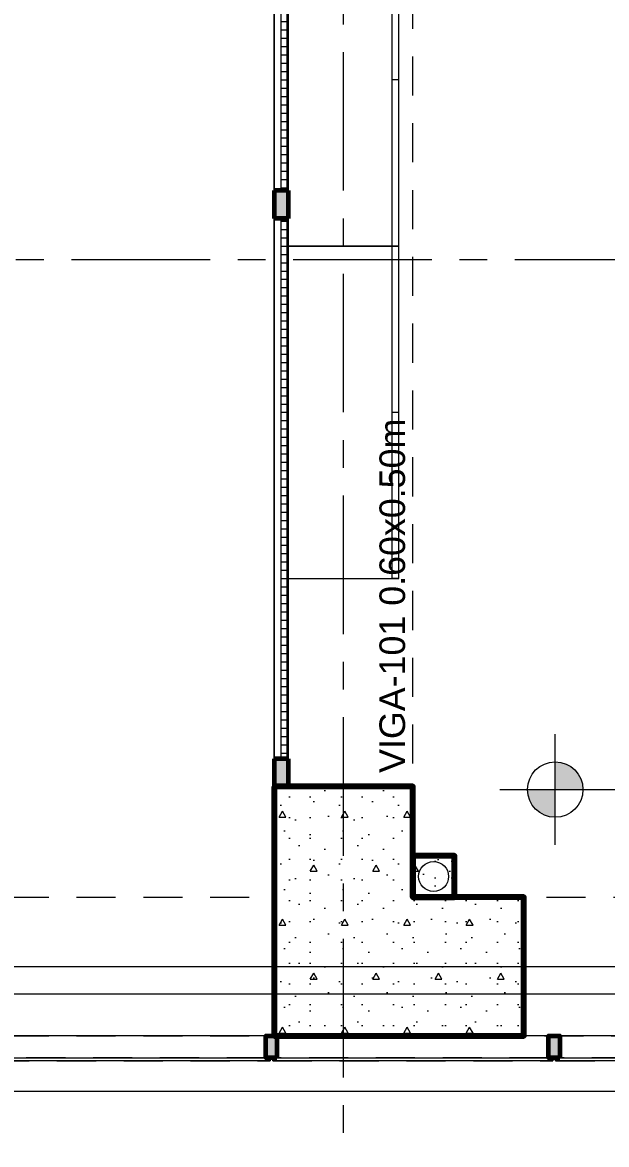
# Model space of a CAD drawing. Header units: inches. Extents: x -38 to 5698, y -33 to 92.
# Drawn here: x 15.162 to 17.269, y 6.808 to 10.857 of the extents above; entities that cross this region are included whole.
import ezdxf

# ---------------------------------------------------------------- set-up
doc = ezdxf.new("R2010")
doc.units = ezdxf.units.IN
doc.header["$MEASUREMENT"] = 0
doc.set_wipeout_variables(frame=1)
for name, pattern in [('Hidden Line', [0.195611, 0.141111, -0.0545]), ('Línea Oculta', [0.195611, 0.141111, -0.0545]), ('Punto & Raya', [0.65, 0.5, -0.075, 0, -0.075]), ('Wipeout_Contour', [1, 0, -1])]:
    doc.linetypes.add(name, pattern=pattern)
for name, color, linetype in [('02 _ ARQ _ ALB _ Cotas Ejes', 7, 'Continuous'), ('02 _ ARQ _ ALB _ Ejes Generales', 7, 'Continuous'), ('02 _ ARQ _ ZON _ Espacio.3D', 7, 'Continuous'), ('08 _ STR _ EXT _ 06 Columnas', 7, 'Continuous'), ('08 _ STR _ EXT _ 06 Elementos de Fachada', 7, 'Continuous'), ('08 _ STR _ EXT _ 07 Losa Aligerada', 7, 'Continuous'), ('08 _ STR _ EXT _ 09 Vigas', 7, 'Continuous'), ('08 _ STR _ EXT _ 10 Vereda Exterior', 7, 'Continuous'), ('Acabado - Muros', 7, 'Continuous'), ('ESQUEMAS', 7, 'Continuous'), ('Estructura - 04 MURO', 253, 'Continuous'), ('Estructura - Carga', 7, 'Continuous'), ('Interior - Mobiliario', 7, 'Continuous'), ('Marcador - Secciones', 251, 'Continuous'), ('MEP - HVAC', 7, 'Continuous'), ('Notas - Etiquetas', 251, 'Continuous')]:
    doc.layers.add(name, color=color, linetype=linetype)
doc.styles.add('Estilo_Generado_4', font='swisse.ttf')
doc.dimstyles.new('Estilo_Generado__1', dxfattribs={"dimtxt": 0.125, "dimasz": 0.095, "dimexe": 0.18, "dimexo": 0.3, "dimgap": 0, "dimtad": 0, "dimtih": 1, "dimtoh": 1, "dimzin": 0, "dimdsep": 46, "dimtxsty": 'Estilo_Generado_4', "dimblk": 'ARROWHEAD_6', "dimblk1": 'ARROWHEAD_6', "dimblk2": 'ARROWHEAD_6', "dimcen": 0.09, "dimse1": 1, "dimse2": 1, "dimclrd": 144, "dimclre": 144, "dimclrt": 7, "dimadec": 0, "dimazin": 0, "dimtfac": 1, "dimtdec": 4, "dimtmove": 0, "dimatfit": 3, "dimfxl": 1, "dimtolj": 1, "dimtzin": 0, "dimarcsym": 0})
pattern_1 = [(0, (0, 0), (0, 0.03), [])]

# ---------------------------------------------------------------- blocks, each defined once
blk = doc.blocks.new('*D10')
at = {"layer": '02 _ ARQ _ ALB _ Cotas Ejes', "color": 144, "linetype": 'Continuous', "lineweight": 13, "transparency": 16777216}
for p, q in [((9.32, 2.3369), (9.32, 2.5244)), ((16.32, 2.3369), (16.32, 2.5244)), ((9.245, 2.4306), (9.32, 2.4306)), ((9.32, 2.4306), (12.5951, 2.4306)), ((13.0448, 2.4306), (16.32, 2.4306))]:
    blk.add_line(p, q, dxfattribs=at)
at = {"layer": '02 _ ARQ _ ALB _ Cotas Ejes', "color": 152, "linetype": 'Continuous', "lineweight": 35, "transparency": 16777216}
for p, q in [((9.37, 2.4806), (9.27, 2.3806)), ((16.37, 2.4806), (16.27, 2.3806))]:
    blk.add_line(p, q, dxfattribs=at)
at = {"layer": '02 _ ARQ _ ALB _ Cotas Ejes', "color": 7, "lineweight": 35, "transparency": 16777216, "insert": (12.62, 2.3681), "char_height": 0.125, "attachment_point": 7, "style": 'Estilo_Generado_4'}
blk.add_mtext('\\A1;{\\pql;\\fSwis721 Ex BT|b0|i0|c0|p34;7.00}', dxfattribs=at)
blk = doc.blocks.new('ARROWHEAD_6')
at = {"color": 0, "linetype": 'Continuous', "lineweight": 0}
for p, q in [((-0.5, -0.5), (0.5, 0.5)), ((0, 0), (-1, 0))]:
    blk.add_line(p, q, dxfattribs=at)
blk = doc.blocks.new('*D12')
at = {"layer": '02 _ ARQ _ ALB _ Cotas Ejes', "color": 144, "linetype": 'Continuous', "lineweight": 13, "transparency": 16777216}
for p, q in [((23.32, 2.3369), (23.32, 2.5244)), ((16.32, 2.4306), (19.5951, 2.4306)), ((20.0449, 2.4306), (23.32, 2.4306))]:
    blk.add_line(p, q, dxfattribs=at)
at = {"layer": '02 _ ARQ _ ALB _ Cotas Ejes', "color": 152, "linetype": 'Continuous', "lineweight": 35, "transparency": 16777216}
for p, q in [((16.37, 2.4806), (16.27, 2.3806)), ((23.37, 2.4806), (23.27, 2.3806))]:
    blk.add_line(p, q, dxfattribs=at)
at = {"layer": '02 _ ARQ _ ALB _ Cotas Ejes', "color": 7, "lineweight": 35, "transparency": 16777216, "insert": (19.62, 2.3681), "char_height": 0.125, "attachment_point": 7, "style": 'Estilo_Generado_4'}
blk.add_mtext('\\A1;{\\pql;\\fSwis721 Ex BT|b0|i0|c0|p34;7.00}', dxfattribs=at)

msp = doc.modelspace()

# ---------------------------------------------------------------- hatches: boundary and pattern name
at = {"linetype": 'Continuous', "lineweight": 13, "true_color": 0x636466}
for points in [[(17.0837, 8.0886), (17.1837, 8.0886), (17.1761, 8.1269), (17.1544, 8.1593), (17.122, 8.181), (17.0837, 8.1886)], [(17.0837, 8.0886), (16.9837, 8.0886), (16.9913, 8.0504), (17.013, 8.0179), (17.0454, 7.9962), (17.0837, 7.9886)]]:
    msp.add_hatch(color=251, dxfattribs=at).paths.add_polyline_path(points)
at = {"layer": '08 _ STR _ EXT _ 10 Vereda Exterior', "linetype": 'Continuous', "lineweight": 13}
h = msp.add_hatch(dxfattribs=at)
h.set_pattern_fill('RETÍCULA_100X100_0002', color=251, style=0, pattern_type=2)
h.set_pattern_definition([(360, (3.7574, 18.3027), (0, 2.53199), []), (90, (3.7574, 18.3027), (-3.6, 0), [])])
h.paths.add_polyline_path([(2.17, 3.6213), (4.2913, 1.5), (9.32, 1.5), (9.32, 6.5), (40.52, 6.5), (40.52, 1.5), (52.92, 1.5), (52.92, 19.0859), (51.57, 19.0859), (51.57, 7.2), (9.07, 7.2), (9.07, 7.85), (6.5201, 7.85, -0.414214), (6.2701, 8.1), (6.2701, 8.85, -0.414213), (6.5201, 9.1), (9.07, 9.1), (9.07, 12), (6.5201, 12, -0.414214), (6.2701, 12.25), (6.2701, 13, -0.414213), (6.5201, 13.25), (9.07, 13.25), (9.07, 16.15), (6.5201, 16.15, -0.414214), (6.2701, 16.4), (6.2701, 17.15, -0.414213), (6.5201, 17.4), (8.77, 17.4), (8.7706, 21.0499), (2.17, 21.0499)])
at = {"layer": 'Estructura - Carga', "linetype": 'Continuous', "lineweight": 13}
h = msp.add_hatch(dxfattribs=at)
h.set_pattern_fill('HORMIGÓN_ARMADO_0002', color=251, style=0, pattern_type=2)
h.set_pattern_definition([(0, (0, 0), (0, 0.311769), [0.03, -0.15]), (0, (0.09, 0.1559), (0, 0.311769), [0.03, -0.15]), (60, (0, 0), (-0.27, 0.1558846), [0.03, -0.15]), (60, (0.18, 0), (-0.27, 0.1558846), [0.03, -0.15]), (120, (0.03, 0), (0.27, 0.1558846), [0.03, -0.15]), (120, (0.21, 0), (0.27, 0.1558846), [0.03, -0.15]), (0, (0, 0.03), (0, 0.06), [0, -0.06, 0, -0.09]), (45, (0.03, 0.03), (-0.0424264, 0.0424264), [0, -0.045, 0, -0.075])])
h.paths.add_polyline_path([(16.57, 7.7), (16.72, 7.7), (16.72, 7.85), (16.57, 7.85)])

# ---------------------------------------------------------------- linework, layer by layer
at = {"color": 251, "linetype": 'Continuous', "lineweight": 13, "true_color": 0x636466}
for p, q in [((17.0837, 7.8886), (17.0837, 8.2886)), ((16.8837, 8.0886), (17.8348, 8.0886))]:
    msp.add_line(p, q, dxfattribs=at)
msp.add_circle((17.0837, 8.0886), 0.1, dxfattribs=at)
at = {"layer": '02 _ ARQ _ ALB _ Ejes Generales', "color": 252, "linetype": 'Punto & Raya', "lineweight": 13}
msp.add_line((5.8454, 7.45), (54.57, 7.45), dxfattribs=at)
at = {"layer": '02 _ ARQ _ ZON _ Espacio.3D', "color": 254, "linetype": 'Continuous', "lineweight": 0, "flags": 128}
for points in [[(12.7199, 7.45), (16.07, 7.45), (16.07, 17.35), (12.7199, 17.35)], [(23.195, 16.2998), (23.07, 16.2998), (23.07, 17.35), (16.97, 17.35), (16.97, 16.9001), (16.57, 16.9001), (16.57, 16.0999), (16.1199, 16.0999), (16.1199, 8.1), (16.57, 8.1), (16.57, 7.7), (16.97, 7.7), (16.97, 7.45), (22.67, 7.45), (22.67, 7.7), (23.07, 7.7), (23.07, 8.1), (23.195, 8.1)]]:
    msp.add_lwpolyline(points, close=True, dxfattribs=at)
at = {"layer": '08 _ STR _ EXT _ 07 Losa Aligerada', "color": 7, "linetype": 'Continuous', "lineweight": 18, "flags": 128}
msp.add_lwpolyline([(9.07, 30.7), (9.07, 17.4), (6.5201, 17.4, 0.414213), (6.2701, 17.15), (6.2701, 16.4, 0.414071), (6.5201, 16.15), (9.07, 16.15), (9.07, 13.25), (6.5201, 13.25, 0.414229), (6.2701, 13), (6.2701, 12.25, 0.414214), (6.5201, 12), (9.07, 12), (9.07, 9.1), (6.5201, 9.1, 0.414244), (6.2701, 8.85), (6.2701, 8.1, 0.414204), (6.5201, 7.85), (9.07, 7.85), (9.07, 7.2), (51.57, 7.2)], format="xyb", dxfattribs=at)
at = {"layer": '08 _ STR _ EXT _ 09 Vigas', "color": 251, "linetype": 'Hidden Line', "lineweight": 13}
for p, q in [((16.57, 7.7), (16.57, 16.9)), ((9.57, 7.7), (16.07, 7.7)), ((16.57, 7.7), (23.07, 7.7))]:
    msp.add_line(p, q, dxfattribs=at)
at = {"layer": '08 _ STR _ EXT _ 10 Vereda Exterior', "color": 7, "linetype": 'Continuous', "lineweight": 18, "flags": 128}
msp.add_lwpolyline([(51.57, 7.2), (9.07, 7.2), (9.07, 7.85), (6.5201, 7.85, -0.414214), (6.2701, 8.1), (6.2701, 8.85, -0.414213), (6.5201, 9.1), (9.07, 9.1), (9.07, 12), (6.5201, 12, -0.414214), (6.2701, 12.25), (6.2701, 13, -0.414213), (6.5201, 13.25), (9.07, 13.25), (9.07, 16.15), (6.5201, 16.15, -0.414214), (6.2701, 16.4), (6.2701, 17.15, -0.414213), (6.5201, 17.4), (8.77, 17.4), (8.7706, 21.0499)], format="xyb", dxfattribs=at)
at = {"layer": 'Acabado - Muros', "color": 7, "linetype": 'Continuous', "lineweight": 60}
msp.add_line((16.12, 8.1), (16.07, 8.1), dxfattribs=at)
at = {"layer": 'Estructura - 04 MURO', "color": 165, "linetype": 'Continuous', "lineweight": 15}
for p, q in [((14.0199, 7.45), (43.67, 7.45)), ((14.0199, 7.2), (43.67, 7.2))]:
    msp.add_line(p, q, dxfattribs=at)
at = {"layer": 'Estructura - Carga', "color": 7, "linetype": 'Continuous', "lineweight": 80, "flags": 128}
msp.add_lwpolyline([(16.57, 7.7), (16.72, 7.7), (16.72, 7.85), (16.57, 7.85)], close=True, dxfattribs=at)
at = {"layer": 'Interior - Mobiliario', "color": 175, "linetype": 'Continuous', "lineweight": 13}
for p, q in [((16.4949, 10.0499), (16.4949, 11.2499)), ((16.5199, 10.6499), (16.4949, 10.6499)), ((16.4949, 8.8499), (16.4949, 10.0499)), ((16.5199, 10.0499), (16.4949, 10.0499)), ((16.5199, 9.4499), (16.4949, 9.4499)), ((16.5199, 8.8499), (16.4949, 8.8499))]:
    msp.add_line(p, q, dxfattribs=at)
at = {"layer": 'MEP - HVAC', "color": 7, "linetype": 'Continuous', "lineweight": 13, "flags": 128}
msp.add_lwpolyline([(16.645, 7.829, -1), (16.645, 7.721, -1)], format="xyb", close=True, dxfattribs=at)

# ---------------------------------------------------------------- texts
at = {"layer": 'Notas - Etiquetas', "color": 8, "linetype": 'Continuous', "lineweight": 13, "insert": (16.5433, 8.1487), "char_height": 0.0925, "attachment_point": 7, "rotation": 90, "style": 'Estilo_Generado_4'}
msp.add_mtext('\\A1;{\\pql;\\fSwis721 Ex BT|b0|i0|c0|p34;VIGA-101\\fSwis721 Ex BT|b0|i0|c0|p34; \\fSwis721 Ex BT|b0|i0|c0|p34;0.60\\fSwis721 Ex BT|b0|i0|c0|p34;x\\fSwis721 Ex BT|b0|i0|c0|p34;0.50\\fSwis721 Ex BT|b0|i0|c0|p34;m}', dxfattribs=at)

# ---------------------------------------------------------------- next in the draw order: wipeouts: each hides what was drawn before it
at = {"color": 254, "linetype": 'Wipeout_Contour', "lineweight": 0, "ltscale": 106.674429}
msp.add_wipeout([(14.0199, 7.2), (14.0199, 7), (37.07, 7), (37.07, 7.2)], dxfattribs=at).dxf.layer = '08 _ STR _ EXT _ 06 Elementos de Fachada'
at = {"color": 254, "linetype": 'Wipeout_Contour', "lineweight": 0, "ltscale": 120.23277}
msp.add_wipeout([(16.07, 12.4), (16.07, 10.25), (16.12, 10.25), (16.12, 12.3835), (16.087, 12.3835), (16.087, 12.4)], dxfattribs=at).dxf.layer = 'Acabado - Muros'
at = {"color": 254, "linetype": 'Wipeout_Contour', "lineweight": 0, "ltscale": 74.163925}
msp.add_wipeout([(16.07, 8.2), (16.12, 8.2), (16.12, 10.15), (16.07, 10.15)], dxfattribs=at).dxf.layer = 'Acabado - Muros'

# ---------------------------------------------------------------- next in the draw order: hatches: boundary and pattern name
at = {"linetype": 'Continuous', "lineweight": 13, "true_color": 0x636466}
for points in [[(16.0799, 7.12), (16.0799, 7.2), (16.0399, 7.2), (16.0399, 7.12)], [(17.0999, 7.12), (17.0999, 7.2), (17.0599, 7.2), (17.0599, 7.12)]]:
    msp.add_hatch(color=251, dxfattribs=at).paths.add_polyline_path(points)
at = {"layer": '08 _ STR _ EXT _ 06 Columnas', "linetype": 'Continuous', "lineweight": 9}
h = msp.add_hatch(dxfattribs=at)
h.set_pattern_fill('HORMIGÓN_EN_MASA_0002', style=0, pattern_type=2)
h.set_pattern_definition([(0, (0, 0), (0, 0.3897114), [0.024375, -0.200625]), (0, (0.1125, 0.19486), (0, 0.3897114), [0.024375, -0.200625]), (60, (0, 0), (-0.3375, 0.194856), [0.024375, -0.200625]), (60, (0.225, 0), (-0.3375, 0.194856), [0.024375, -0.200625]), (120, (0.02437, 0), (0.3375, 0.194856), [0.024375, -0.200625]), (120, (0.24938, 0), (0.3375, 0.194856), [0.024375, -0.200625]), (0, (0, 0.0375), (0, 0.075), [0, -0.075, 0, -0.1125]), (45, (0.0375, 0.0375), (-0.053033, 0.053033), [0, -0.05625, 0, -0.09375])])
h.paths.add_polyline_path([(16.07, 8.1), (16.07, 7.2), (16.97, 7.2), (16.97, 7.7), (16.57, 7.7), (16.57, 8.1)])

# ---------------------------------------------------------------- next in the draw order: linework, layer by layer
at = {"color": 251, "linetype": 'Línea Oculta', "lineweight": 13, "flags": 128}
for points in [[(16.0399, 7.2), (15.0599, 7.2)], [(16.0399, 7.2), (16.0399, 7.12)], [(16.0399, 7.2), (16.0599, 7.2), (16.0799, 7.2)], [(17.0599, 7.2), (16.0799, 7.2)], [(16.0799, 7.12), (16.0799, 7.2)], [(17.0599, 7.2), (17.0599, 7.12)], [(17.0599, 7.2), (17.0799, 7.2), (17.0999, 7.2)], [(18.0799, 7.2), (17.0999, 7.2)], [(17.0999, 7.12), (17.0999, 7.2)], [(15.0449, 7.11), (16.0549, 7.11)], [(16.0399, 7.12), (15.0599, 7.12)], [(16.0399, 7.12), (16.0599, 7.12), (16.0799, 7.12)], [(16.0549, 7.11), (16.0549, 7.12)], [(16.0649, 7.11), (16.0649, 7.12)], [(16.0649, 7.11), (17.0749, 7.11)], [(17.0599, 7.12), (16.0799, 7.12)], [(17.0599, 7.12), (17.0799, 7.12), (17.0999, 7.12)], [(17.0749, 7.11), (17.0749, 7.12)], [(17.0849, 7.11), (17.0849, 7.12)], [(17.0849, 7.11), (18.0949, 7.11)], [(18.0799, 7.12), (17.0999, 7.12)]]:
    msp.add_lwpolyline(points, dxfattribs=at)
at = {"color": 7, "linetype": 'Continuous', "lineweight": 60, "flags": 128}
for points in [[(16.0799, 7.12), (16.0399, 7.12), (16.0399, 7.2), (16.0799, 7.2)], [(17.0999, 7.12), (17.0599, 7.12), (17.0599, 7.2), (17.0999, 7.2)]]:
    msp.add_lwpolyline(points, close=True, dxfattribs=at)
at = {"color": 7, "linetype": 'Continuous', "lineweight": 13, "flags": 128}
for points in [[(15.0449, 7.11), (15.0449, 7.12), (16.0549, 7.12), (16.0549, 7.11)], [(16.0649, 7.11), (16.0649, 7.12), (17.0749, 7.12), (17.0749, 7.11)], [(17.0849, 7.11), (17.0849, 7.12), (18.0949, 7.12), (18.0949, 7.11)]]:
    msp.add_lwpolyline(points, close=True, dxfattribs=at)
at = {"layer": '02 _ ARQ _ ALB _ Ejes Generales', "color": 252, "linetype": 'Punto & Raya', "lineweight": 13}
msp.add_line((16.32, 3.05), (16.32, 44.9), dxfattribs=at)
at = {"layer": '08 _ STR _ EXT _ 06 Columnas', "color": 7, "linetype": 'Continuous', "lineweight": 80, "flags": 128}
msp.add_lwpolyline([(16.07, 8.1), (16.07, 7.2), (16.97, 7.2), (16.97, 7.7), (16.57, 7.7), (16.57, 8.1)], close=True, dxfattribs=at)
at = {"layer": '08 _ STR _ EXT _ 06 Elementos de Fachada', "color": 7, "linetype": 'Continuous', "lineweight": 13, "flags": 128}
for points in [[(37.07, 7.2), (14.0199, 7.2)], [(14.0199, 7), (37.07, 7)]]:
    msp.add_lwpolyline(points, dxfattribs=at)
at = {"layer": '08 _ STR _ EXT _ 09 Vigas', "color": 251, "linetype": 'Hidden Line', "lineweight": 13}
for p, q in [((16.07, 7.7), (16.07, 16.9)), ((9.57, 7.2), (51.57, 7.2)), ((16.57, 7.2), (16.07, 7.2))]:
    msp.add_line(p, q, dxfattribs=at)
at = {"layer": 'Acabado - Muros', "color": 7, "linetype": 'Continuous', "lineweight": 60}
for p, q in [((16.07, 10.25), (16.07, 10.15)), ((16.07, 8.2), (16.07, 8.1))]:
    msp.add_line(p, q, dxfattribs=at)
at = {"layer": 'Acabado - Muros', "color": 251, "linetype": 'Continuous', "lineweight": 13, "flags": 128}
for points in [[(16.07, 14.55), (16.07, 12.4), (16.07, 10.25)], [(16.12, 12.3835), (16.12, 10.25)], [(16.07, 10.15), (16.07, 8.2)], [(16.12, 10.15), (16.12, 8.2)]]:
    msp.add_lwpolyline(points, dxfattribs=at)

# ---------------------------------------------------------------- next in the draw order: dimensions: what is measured, and where the dimension line sits
at = {"layer": '02 _ ARQ _ ALB _ Cotas Ejes', "color": 144, "linetype": 'Continuous', "lineweight": 13}
for base, p1, p2, picture, middle in [((16.32, 2.4306), (9.32, 7.45), (16.32, 7.45), '*D10', (12.7823, 2.4306)), ((23.32, 2.4306), (16.32, 7.45), (23.32, 7.45), '*D12', (19.7823, 2.4306))]:
    dim = msp.add_linear_dim(base=base, p1=p1, p2=p2, dimstyle='Estilo_Generado__1', dxfattribs=at)
    dim.commit()
    dim.dimension.update_dxf_attribs({"geometry": picture, "text_midpoint": middle, "dimtype": 160})

# ---------------------------------------------------------------- next in the draw order: wipeouts: each hides what was drawn before it
at = {"color": 254, "linetype": 'Wipeout_Contour', "lineweight": 0, "ltscale": 78.785389}
msp.add_wipeout([(16.115, 10.25), (16.115, 12.3835), (16.095, 12.3835), (16.095, 10.25)], dxfattribs=at).dxf.layer = 'Acabado - Muros'
at = {"color": 254, "linetype": 'Wipeout_Contour', "lineweight": 0, "ltscale": 74.199368}
msp.add_wipeout([(16.115, 8.2), (16.115, 10.15), (16.095, 10.15), (16.095, 8.2)], dxfattribs=at).dxf.layer = 'Acabado - Muros'

# ---------------------------------------------------------------- next in the draw order: hatches: boundary and pattern name
at = {"layer": 'Acabado - Muros', "linetype": 'Continuous', "lineweight": 0}
h = msp.add_hatch(dxfattribs=at)
h.set_pattern_fill('CONTRACHAPADO_0002', color=254, style=0, pattern_type=2)
h.set_pattern_definition(pattern_1)
h.paths.add_polyline_path([(16.115, 10.25), (16.115, 12.3835), (16.095, 12.3835), (16.095, 10.25)])
for points in [[(16.07, 10.15), (16.12, 10.15), (16.12, 10.25), (16.07, 10.25)], [(16.12, 8.2), (16.07, 8.2), (16.07, 8.1), (16.12, 8.1)]]:
    msp.add_hatch(color=254, dxfattribs=at).paths.add_polyline_path(points)
h = msp.add_hatch(dxfattribs=at)
h.set_pattern_fill('CONTRACHAPADO_0002', color=254, style=0, pattern_type=2)
h.set_pattern_definition(pattern_1)
h.paths.add_polyline_path([(16.115, 8.2), (16.115, 10.15), (16.095, 10.15), (16.095, 8.2)])

# ---------------------------------------------------------------- next in the draw order: linework, layer by layer
at = {"layer": 'Acabado - Muros', "color": 7, "linetype": 'Continuous', "lineweight": 60}
for p, q in [((16.12, 10.25), (16.07, 10.25)), ((16.12, 10.25), (16.12, 10.15)), ((16.12, 10.15), (16.07, 10.15)), ((16.12, 8.2), (16.07, 8.2)), ((16.12, 8.2), (16.12, 8.1))]:
    msp.add_line(p, q, dxfattribs=at)
at = {"layer": 'Acabado - Muros', "color": 7, "linetype": 'Continuous', "lineweight": 13, "flags": 128}
for points in [[(16.115, 10.25), (16.095, 10.25), (16.095, 12.3835), (16.115, 12.3835)], [(16.115, 8.2), (16.095, 8.2), (16.095, 10.15), (16.115, 10.15)]]:
    msp.add_lwpolyline(points, close=True, dxfattribs=at)
at = {"layer": 'ESQUEMAS', "color": 7, "linetype": 'Continuous', "lineweight": 13, "flags": 128}
msp.add_lwpolyline([(51.42, 7.35), (9.22, 7.35), (9.22, 8.15), (6.5201, 8.15), (6.5201, 8.9), (9.22, 8.9), (9.22, 12.275), (6.5201, 12.275), (6.5201, 13.025), (9.22, 13.025), (9.22, 16.4), (6.5201, 16.4), (6.5201, 17.15), (9.22, 17.15), (9.22, 30.9531), (8.25, 30.9531), (8.25, 33.82), (9.22, 33.82), (9.22, 39.75), (51.42, 39.75), (51.42, 17.9501), (52.77, 17.9501), (52.77, 15.1499), (51.42, 15.1499)], close=True, dxfattribs=at)
at = {"layer": 'Interior - Mobiliario', "color": 175, "linetype": 'Continuous', "lineweight": 13, "flags": 128}
for points in [[(16.5199, 10.0499), (16.5199, 11.2499), (16.1199, 11.2499), (16.1199, 10.0499)], [(16.5199, 8.8499), (16.5199, 10.0499), (16.1199, 10.0499), (16.1199, 8.8499)]]:
    msp.add_lwpolyline(points, close=True, dxfattribs=at)
at = {"layer": 'Marcador - Secciones', "color": 251, "linetype": 'Punto & Raya', "lineweight": 13}
msp.add_line((4.9384, 10.0018), (46.3506, 10.0018), dxfattribs=at)

doc.saveas('drawing.dxf')
